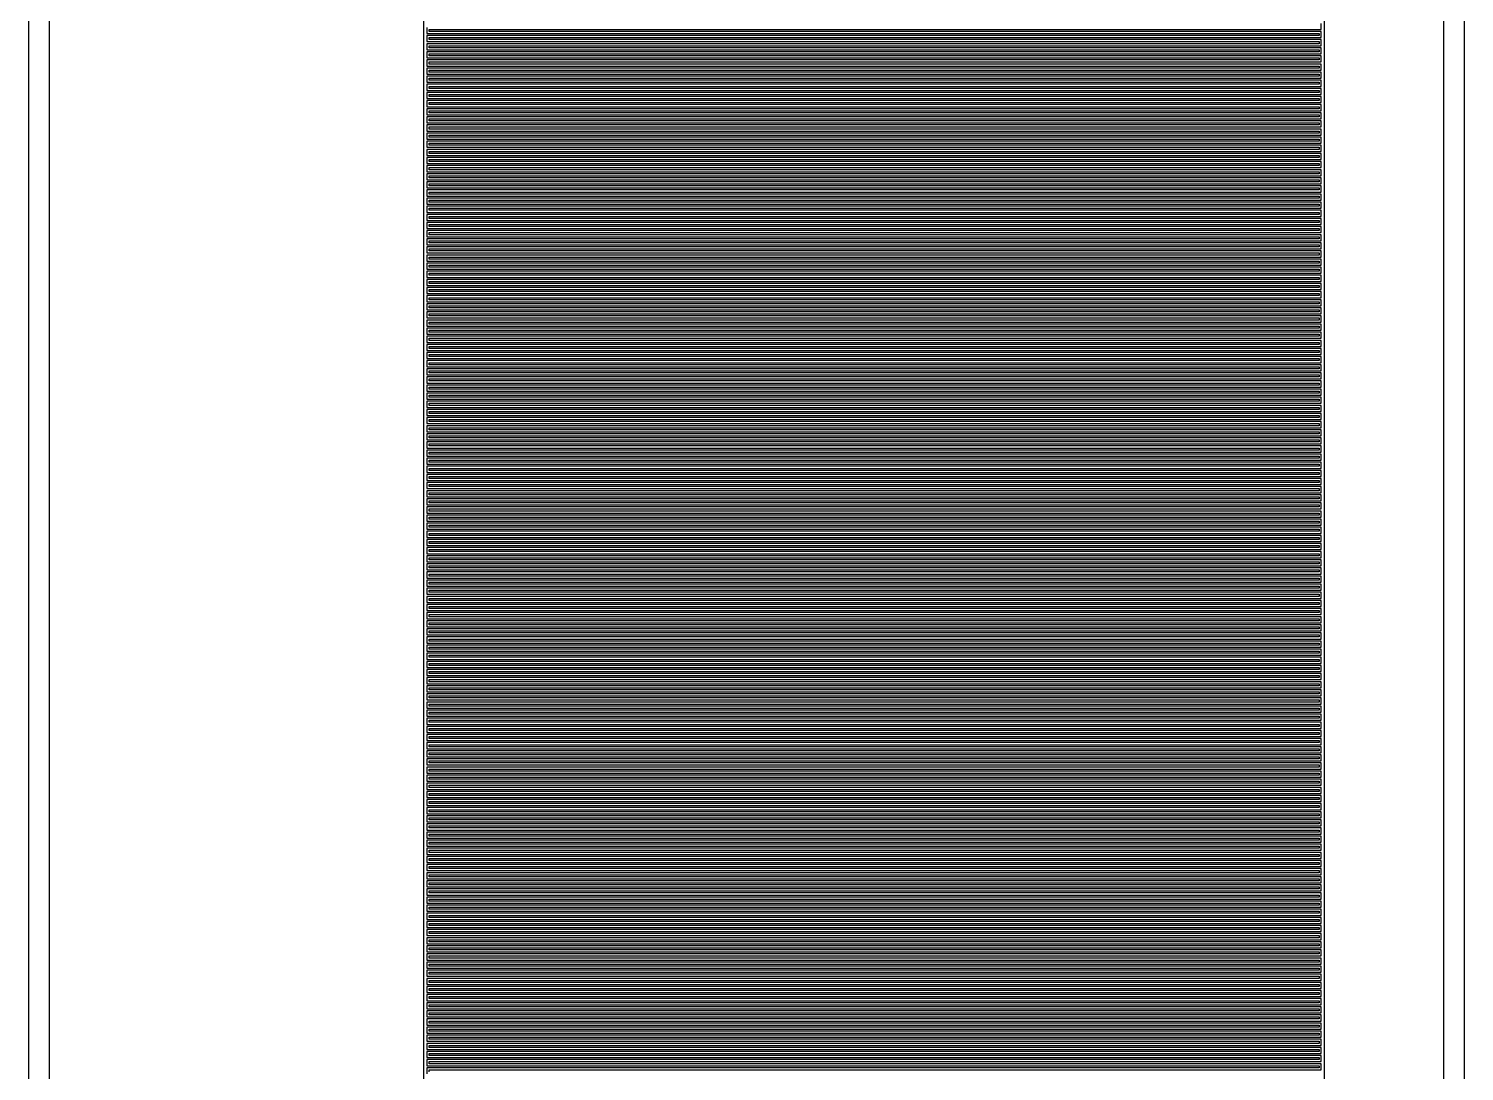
# Model space of a CAD drawing. Extents: x -500 to 6466, y -11000 to 11000.
# Drawn here: x 3147 to 4560, y 6592 to 7619 of the extents above; entities that cross this region are included whole.
import ezdxf

# ---------------------------------------------------------------- set-up
doc = ezdxf.new("R2010")
doc.units = 0
doc.layers.add('L2D0', color=1, linetype='CONTINUOUS')

msp = doc.modelspace()

# ---------------------------------------------------------------- linework, layer by layer
at = {"layer": 'L2D0'}
for points in [[(3536, 5160), (3536, 8494)], [(4422, 8494), (4422, 5160)], [(3147, 5050), (3147, 8236.5)], [(3167, 8237), (3167, 5050)], [(4540, 5050), (4540, 8236.5)], [(4560, 8237), (4560, 5050)], [(3539, 7620), (3539, 7614), (4417, 7614), (4417, 7612), (3539, 7612), (3539, 7606), (4417, 7606), (4417, 7604), (3539, 7604), (3539, 7598), (4417, 7598), (4417, 7596), (3539, 7596), (3539, 7590), (4417, 7590), (4417, 7588), (3539, 7588), (3539, 7582), (4417, 7582), (4417, 7580), (3539, 7580), (3539, 7574), (4417, 7574), (4417, 7572), (3539, 7572), (3539, 7566), (4417, 7566), (4417, 7564), (3539, 7564), (3539, 7558), (4417, 7558), (4417, 7556), (3539, 7556), (3539, 7550), (4417, 7550), (4417, 7548), (3539, 7548), (3539, 7542), (4417, 7542), (4417, 7540), (3539, 7540), (3539, 7534), (4417, 7534), (4417, 7532), (3539, 7532), (3539, 7526), (4417, 7526), (4417, 7524), (3539, 7524), (3539, 7518), (4417, 7518), (4417, 7516), (3539, 7516), (3539, 7510), (4417, 7510), (4417, 7508), (3539, 7508), (3539, 7502), (4417, 7502), (4417, 7500), (3539, 7500), (3539, 7494), (4417, 7494), (4417, 7492), (3539, 7492), (3539, 7486), (4417, 7486), (4417, 7484), (3539, 7484), (3539, 7478), (4417, 7478), (4417, 7476), (3539, 7476), (3539, 7470), (4417, 7470), (4417, 7468), (3539, 7468), (3539, 7462), (4417, 7462), (4417, 7460), (3539, 7460), (3539, 7454), (4417, 7454), (4417, 7452), (3539, 7452), (3539, 7446), (4417, 7446), (4417, 7444), (3539, 7444), (3539, 7438), (4417, 7438), (4417, 7436), (3539, 7436), (3539, 7430), (4417, 7430), (4417, 7428), (3539, 7428), (3539, 7422), (4417, 7422), (4417, 7420), (3539, 7420), (3539, 7414), (4417, 7414), (4417, 7412), (3539, 7412), (3539, 7406), (4417, 7406), (4417, 7404), (3539, 7404), (3539, 7398), (4417, 7398), (4417, 7396), (3539, 7396), (3539, 7390), (4417, 7390), (4417, 7388), (3539, 7388), (3539, 7382), (4417, 7382), (4417, 7380), (3539, 7380), (3539, 7374), (4417, 7374), (4417, 7372), (3539, 7372), (3539, 7366), (4417, 7366), (4417, 7364), (3539, 7364), (3539, 7358), (4417, 7358), (4417, 7356), (3539, 7356), (3539, 7350), (4417, 7350), (4417, 7348), (3539, 7348), (3539, 7342), (4417, 7342), (4417, 7340), (3539, 7340), (3539, 7334), (4417, 7334), (4417, 7332), (3539, 7332), (3539, 7326), (4417, 7326), (4417, 7324), (3539, 7324), (3539, 7318), (4417, 7318), (4417, 7316), (3539, 7316), (3539, 7310), (4417, 7310), (4417, 7308), (3539, 7308), (3539, 7302), (4417, 7302), (4417, 7300), (3539, 7300), (3539, 7294), (4417, 7294), (4417, 7292), (3539, 7292), (3539, 7286), (4417, 7286), (4417, 7284), (3539, 7284), (3539, 7278), (4417, 7278), (4417, 7276), (3539, 7276), (3539, 7270), (4417, 7270), (4417, 7268), (3539, 7268), (3539, 7262), (4417, 7262), (4417, 7260), (3539, 7260), (3539, 7254), (4417, 7254), (4417, 7252), (3539, 7252), (3539, 7246), (4417, 7246), (4417, 7244), (3539, 7244), (3539, 7238), (4417, 7238), (4417, 7236), (3539, 7236), (3539, 7230), (4417, 7230), (4417, 7228), (3539, 7228), (3539, 7222), (4417, 7222), (4417, 7220), (3539, 7220), (3539, 7214), (4417, 7214), (4417, 7212), (3539, 7212), (3539, 7206), (4417, 7206), (4417, 7204), (3539, 7204), (3539, 7198), (4417, 7198), (4417, 7196), (3539, 7196), (3539, 7190), (4417, 7190), (4417, 7188), (3539, 7188), (3539, 7182), (4417, 7182), (4417, 7180), (3539, 7180), (3539, 7174), (4417, 7174), (4417, 7172), (3539, 7172), (3539, 7166), (4417, 7166), (4417, 7164), (3539, 7164), (3539, 7158), (4417, 7158), (4417, 7156), (3539, 7156), (3539, 7150), (4417, 7150), (4417, 7148), (3539, 7148), (3539, 7142), (4417, 7142), (4417, 7140), (3539, 7140), (3539, 7134), (4417, 7134), (4417, 7132), (3539, 7132), (3539, 7126), (4417, 7126), (4417, 7124), (3539, 7124), (3539, 7118), (4417, 7118), (4417, 7116), (3539, 7116), (3539, 7110), (4417, 7110), (4417, 7108), (3539, 7108), (3539, 7102), (4417, 7102), (4417, 7100), (3539, 7100), (3539, 7094), (4417, 7094), (4417, 7092), (3539, 7092), (3539, 7086), (4417, 7086), (4417, 7084), (3539, 7084), (3539, 7078), (4417, 7078), (4417, 7076), (3539, 7076), (3539, 7070), (4417, 7070), (4417, 7068), (3539, 7068), (3539, 7062), (4417, 7062), (4417, 7060), (3539, 7060), (3539, 7054), (4417, 7054), (4417, 7052), (3539, 7052), (3539, 7046), (4417, 7046), (4417, 7044), (3539, 7044), (3539, 7038), (4417, 7038), (4417, 7036), (3539, 7036), (3539, 7030), (4417, 7030), (4417, 7028), (3539, 7028), (3539, 7022), (4417, 7022), (4417, 7020), (3539, 7020), (3539, 7014), (4417, 7014), (4417, 7012), (3539, 7012), (3539, 7006), (4417, 7006), (4417, 7004), (3539, 7004), (3539, 6998), (4417, 6998), (4417, 6996), (3539, 6996), (3539, 6990), (4417, 6990), (4417, 6988), (3539, 6988), (3539, 6982), (4417, 6982), (4417, 6980), (3539, 6980), (3539, 6974), (4417, 6974), (4417, 6972), (3539, 6972), (3539, 6966), (4417, 6966), (4417, 6964), (3539, 6964), (3539, 6958), (4417, 6958), (4417, 6956), (3539, 6956), (3539, 6950), (4417, 6950), (4417, 6948), (3539, 6948), (3539, 6942), (4417, 6942), (4417, 6940), (3539, 6940), (3539, 6934), (4417, 6934), (4417, 6932), (3539, 6932), (3539, 6926), (4417, 6926), (4417, 6924), (3539, 6924), (3539, 6918), (4417, 6918), (4417, 6916), (3539, 6916), (3539, 6910), (4417, 6910), (4417, 6908), (3539, 6908), (3539, 6902), (4417, 6902), (4417, 6900), (3539, 6900), (3539, 6894), (4417, 6894), (4417, 6892), (3539, 6892), (3539, 6886), (4417, 6886), (4417, 6884), (3539, 6884), (3539, 6878), (4417, 6878), (4417, 6876), (3539, 6876), (3539, 6870), (4417, 6870), (4417, 6868), (3539, 6868), (3539, 6862), (4417, 6862), (4417, 6860), (3539, 6860), (3539, 6854), (4417, 6854), (4417, 6852), (3539, 6852), (3539, 6846), (4417, 6846), (4417, 6844), (3539, 6844), (3539, 6838), (4417, 6838), (4417, 6836), (3539, 6836), (3539, 6830), (4417, 6830), (4417, 6828), (3539, 6828), (3539, 6822), (4417, 6822), (4417, 6820), (3539, 6820), (3539, 6814), (4417, 6814), (4417, 6812), (3539, 6812), (3539, 6806), (4417, 6806), (4417, 6804), (3539, 6804), (3539, 6798), (4417, 6798), (4417, 6796), (3539, 6796), (3539, 6790), (4417, 6790), (4417, 6788), (3539, 6788), (3539, 6782), (4417, 6782), (4417, 6780), (3539, 6780), (3539, 6774), (4417, 6774), (4417, 6772), (3539, 6772), (3539, 6766), (4417, 6766), (4417, 6764), (3539, 6764), (3539, 6758), (4417, 6758), (4417, 6756), (3539, 6756), (3539, 6750), (4417, 6750), (4417, 6748), (3539, 6748), (3539, 6742), (4417, 6742), (4417, 6740), (3539, 6740), (3539, 6734), (4417, 6734), (4417, 6732), (3539, 6732), (3539, 6726), (4417, 6726), (4417, 6724), (3539, 6724), (3539, 6718), (4417, 6718), (4417, 6716), (3539, 6716), (3539, 6710), (4417, 6710), (4417, 6708), (3539, 6708), (3539, 6702), (4417, 6702), (4417, 6700), (3539, 6700), (3539, 6694), (4417, 6694), (4417, 6692), (3539, 6692), (3539, 6686), (4417, 6686), (4417, 6684), (3539, 6684), (3539, 6678), (4417, 6678), (4417, 6676), (3539, 6676), (3539, 6670), (4417, 6670), (4417, 6668), (3539, 6668), (3539, 6662), (4417, 6662), (4417, 6660), (3539, 6660), (3539, 6654), (4417, 6654), (4417, 6652), (3539, 6652), (3539, 6646), (4417, 6646), (4417, 6644), (3539, 6644), (3539, 6638), (4417, 6638), (4417, 6636), (3539, 6636), (3539, 6630), (4417, 6630), (4417, 6628), (3539, 6628), (3539, 6622), (4417, 6622), (4417, 6620), (3539, 6620), (3539, 6614), (4417, 6614), (4417, 6612), (3539, 6612), (3539, 6606), (4417, 6606), (4417, 6604), (3539, 6604), (3539, 6598), (4417, 6598), (4417, 6596), (3539, 6596), (3539, 6590)], [(3541, 6592), (3541, 6594), (4419, 6594), (4419, 6600), (3541, 6600), (3541, 6602), (4419, 6602), (4419, 6608), (3541, 6608), (3541, 6610), (4419, 6610), (4419, 6616), (3541, 6616), (3541, 6618), (4419, 6618), (4419, 6624), (3541, 6624), (3541, 6626), (4419, 6626), (4419, 6632), (3541, 6632), (3541, 6634), (4419, 6634), (4419, 6640), (3541, 6640), (3541, 6642), (4419, 6642), (4419, 6648), (3541, 6648), (3541, 6650), (4419, 6650), (4419, 6656), (3541, 6656), (3541, 6658), (4419, 6658), (4419, 6664), (3541, 6664), (3541, 6666), (4419, 6666), (4419, 6672), (3541, 6672), (3541, 6674), (4419, 6674), (4419, 6680), (3541, 6680), (3541, 6682), (4419, 6682), (4419, 6688), (3541, 6688), (3541, 6690), (4419, 6690), (4419, 6696), (3541, 6696), (3541, 6698), (4419, 6698), (4419, 6704), (3541, 6704), (3541, 6706), (4419, 6706), (4419, 6712), (3541, 6712), (3541, 6714), (4419, 6714), (4419, 6720), (3541, 6720), (3541, 6722), (4419, 6722), (4419, 6728), (3541, 6728), (3541, 6730), (4419, 6730), (4419, 6736), (3541, 6736), (3541, 6738), (4419, 6738), (4419, 6744), (3541, 6744), (3541, 6746), (4419, 6746), (4419, 6752), (3541, 6752), (3541, 6754), (4419, 6754), (4419, 6760), (3541, 6760), (3541, 6762), (4419, 6762), (4419, 6768), (3541, 6768), (3541, 6770), (4419, 6770), (4419, 6776), (3541, 6776), (3541, 6778), (4419, 6778), (4419, 6784), (3541, 6784), (3541, 6786), (4419, 6786), (4419, 6792), (3541, 6792), (3541, 6794), (4419, 6794), (4419, 6800), (3541, 6800), (3541, 6802), (4419, 6802), (4419, 6808), (3541, 6808), (3541, 6810), (4419, 6810), (4419, 6816), (3541, 6816), (3541, 6818), (4419, 6818), (4419, 6824), (3541, 6824), (3541, 6826), (4419, 6826), (4419, 6832), (3541, 6832), (3541, 6834), (4419, 6834), (4419, 6840), (3541, 6840), (3541, 6842), (4419, 6842), (4419, 6848), (3541, 6848), (3541, 6850), (4419, 6850), (4419, 6856), (3541, 6856), (3541, 6858), (4419, 6858), (4419, 6864), (3541, 6864), (3541, 6866), (4419, 6866), (4419, 6872), (3541, 6872), (3541, 6874), (4419, 6874), (4419, 6880), (3541, 6880), (3541, 6882), (4419, 6882), (4419, 6888), (3541, 6888), (3541, 6890), (4419, 6890), (4419, 6896), (3541, 6896), (3541, 6898), (4419, 6898), (4419, 6904), (3541, 6904), (3541, 6906), (4419, 6906), (4419, 6912), (3541, 6912), (3541, 6914), (4419, 6914), (4419, 6920), (3541, 6920), (3541, 6922), (4419, 6922), (4419, 6928), (3541, 6928), (3541, 6930), (4419, 6930), (4419, 6936), (3541, 6936), (3541, 6938), (4419, 6938), (4419, 6944), (3541, 6944), (3541, 6946), (4419, 6946), (4419, 6952), (3541, 6952), (3541, 6954), (4419, 6954), (4419, 6960), (3541, 6960), (3541, 6962), (4419, 6962), (4419, 6968), (3541, 6968), (3541, 6970), (4419, 6970), (4419, 6976), (3541, 6976), (3541, 6978), (4419, 6978), (4419, 6984), (3541, 6984), (3541, 6986), (4419, 6986), (4419, 6992), (3541, 6992), (3541, 6994), (4419, 6994), (4419, 7000), (3541, 7000), (3541, 7002), (4419, 7002), (4419, 7008), (3541, 7008), (3541, 7010), (4419, 7010), (4419, 7016), (3541, 7016), (3541, 7018), (4419, 7018), (4419, 7024), (3541, 7024), (3541, 7026), (4419, 7026), (4419, 7032), (3541, 7032), (3541, 7034), (4419, 7034), (4419, 7040), (3541, 7040), (3541, 7042), (4419, 7042), (4419, 7048), (3541, 7048), (3541, 7050), (4419, 7050), (4419, 7056), (3541, 7056), (3541, 7058), (4419, 7058), (4419, 7064), (3541, 7064), (3541, 7066), (4419, 7066), (4419, 7072), (3541, 7072), (3541, 7074), (4419, 7074), (4419, 7080), (3541, 7080), (3541, 7082), (4419, 7082), (4419, 7088), (3541, 7088), (3541, 7090), (4419, 7090), (4419, 7096), (3541, 7096), (3541, 7098), (4419, 7098), (4419, 7104), (3541, 7104), (3541, 7106), (4419, 7106), (4419, 7112), (3541, 7112), (3541, 7114), (4419, 7114), (4419, 7120), (3541, 7120), (3541, 7122), (4419, 7122), (4419, 7128), (3541, 7128), (3541, 7130), (4419, 7130), (4419, 7136), (3541, 7136), (3541, 7138), (4419, 7138), (4419, 7144), (3541, 7144), (3541, 7146), (4419, 7146), (4419, 7152), (3541, 7152), (3541, 7154), (4419, 7154), (4419, 7160), (3541, 7160), (3541, 7162), (4419, 7162), (4419, 7168), (3541, 7168), (3541, 7170), (4419, 7170), (4419, 7176), (3541, 7176), (3541, 7178), (4419, 7178), (4419, 7184), (3541, 7184), (3541, 7186), (4419, 7186), (4419, 7192), (3541, 7192), (3541, 7194), (4419, 7194), (4419, 7200), (3541, 7200), (3541, 7202), (4419, 7202), (4419, 7208), (3541, 7208), (3541, 7210), (4419, 7210), (4419, 7216), (3541, 7216), (3541, 7218), (4419, 7218), (4419, 7224), (3541, 7224), (3541, 7226), (4419, 7226), (4419, 7232), (3541, 7232), (3541, 7234), (4419, 7234), (4419, 7240), (3541, 7240), (3541, 7242), (4419, 7242), (4419, 7248), (3541, 7248), (3541, 7250), (4419, 7250), (4419, 7256), (3541, 7256), (3541, 7258), (4419, 7258), (4419, 7264), (3541, 7264), (3541, 7266), (4419, 7266), (4419, 7272), (3541, 7272), (3541, 7274), (4419, 7274), (4419, 7280), (3541, 7280), (3541, 7282), (4419, 7282), (4419, 7288), (3541, 7288), (3541, 7290), (4419, 7290), (4419, 7296), (3541, 7296), (3541, 7298), (4419, 7298), (4419, 7304), (3541, 7304), (3541, 7306), (4419, 7306), (4419, 7312), (3541, 7312), (3541, 7314), (4419, 7314), (4419, 7320), (3541, 7320), (3541, 7322), (4419, 7322), (4419, 7328), (3541, 7328), (3541, 7330), (4419, 7330), (4419, 7336), (3541, 7336), (3541, 7338), (4419, 7338), (4419, 7344), (3541, 7344), (3541, 7346), (4419, 7346), (4419, 7352), (3541, 7352), (3541, 7354), (4419, 7354), (4419, 7360), (3541, 7360), (3541, 7362), (4419, 7362), (4419, 7368), (3541, 7368), (3541, 7370), (4419, 7370), (4419, 7376), (3541, 7376), (3541, 7378), (4419, 7378), (4419, 7384), (3541, 7384), (3541, 7386), (4419, 7386), (4419, 7392), (3541, 7392), (3541, 7394), (4419, 7394), (4419, 7400), (3541, 7400), (3541, 7402), (4419, 7402), (4419, 7408), (3541, 7408), (3541, 7410), (4419, 7410), (4419, 7416), (3541, 7416), (3541, 7418), (4419, 7418), (4419, 7424), (3541, 7424), (3541, 7426), (4419, 7426), (4419, 7432), (3541, 7432), (3541, 7434), (4419, 7434), (4419, 7440), (3541, 7440), (3541, 7442), (4419, 7442), (4419, 7448), (3541, 7448), (3541, 7450), (4419, 7450), (4419, 7456), (3541, 7456), (3541, 7458), (4419, 7458), (4419, 7464), (3541, 7464), (3541, 7466), (4419, 7466), (4419, 7472), (3541, 7472), (3541, 7474), (4419, 7474), (4419, 7480), (3541, 7480), (3541, 7482), (4419, 7482), (4419, 7488), (3541, 7488), (3541, 7490), (4419, 7490), (4419, 7496), (3541, 7496), (3541, 7498), (4419, 7498), (4419, 7504), (3541, 7504), (3541, 7506), (4419, 7506), (4419, 7512), (3541, 7512), (3541, 7514), (4419, 7514), (4419, 7520), (3541, 7520), (3541, 7522), (4419, 7522), (4419, 7528), (3541, 7528), (3541, 7530), (4419, 7530), (4419, 7536), (3541, 7536), (3541, 7538), (4419, 7538), (4419, 7544), (3541, 7544), (3541, 7546), (4419, 7546), (4419, 7552), (3541, 7552), (3541, 7554), (4419, 7554), (4419, 7560), (3541, 7560), (3541, 7562), (4419, 7562), (4419, 7568), (3541, 7568), (3541, 7570), (4419, 7570), (4419, 7576), (3541, 7576), (3541, 7578), (4419, 7578), (4419, 7584), (3541, 7584), (3541, 7586), (4419, 7586), (4419, 7592), (3541, 7592), (3541, 7594), (4419, 7594), (4419, 7600), (3541, 7600), (3541, 7602), (4419, 7602), (4419, 7608), (3541, 7608), (3541, 7610), (4419, 7610), (4419, 7616), (3541, 7616), (3541, 7618), (4419, 7618), (4419, 7624)]]:
    msp.add_lwpolyline(points, dxfattribs=at)

doc.saveas('drawing.dxf')
